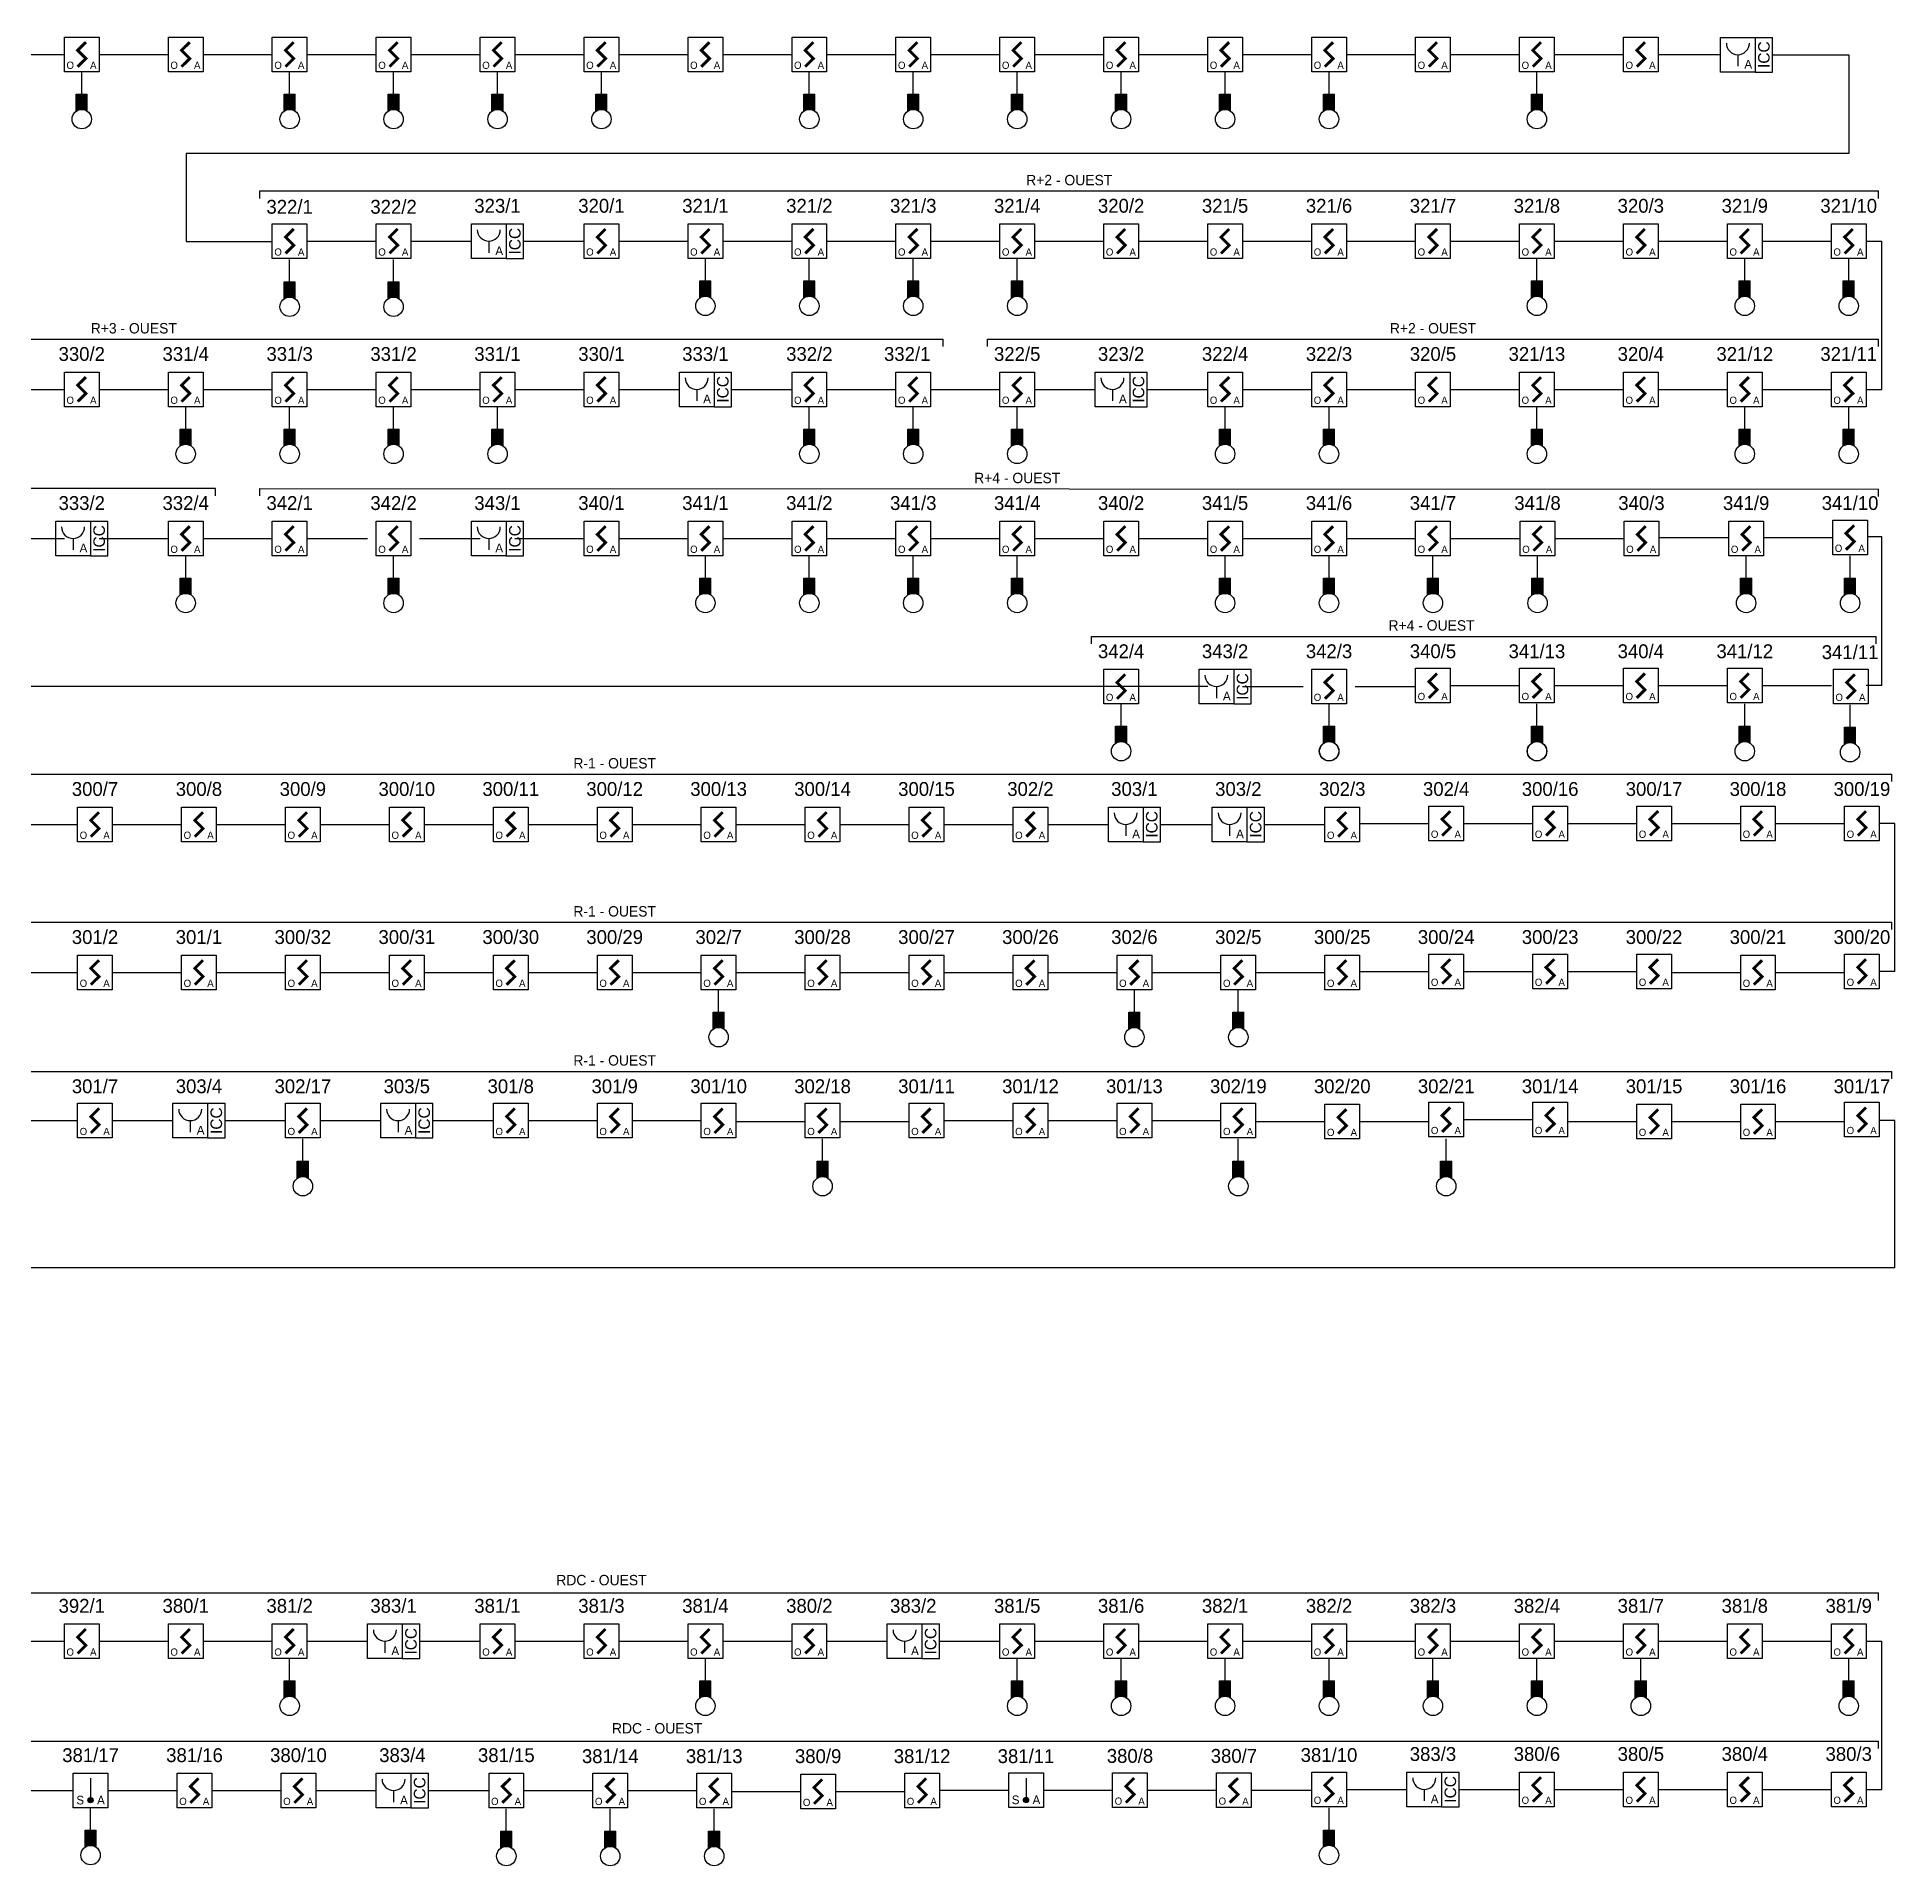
# Model space of a CAD drawing. Header units: millimetres. Extents: x 1942 to 3722, y 1044 to 1602.
# Drawn here: x 2225.6 to 2373.1, y 1359.5 to 1504.6 of the extents above; entities that cross this region are included whole.
import ezdxf
from ezdxf.enums import TextEntityAlignment as Align

# ---------------------------------------------------------------- set-up
doc = ezdxf.new("R2010")
doc.units = ezdxf.units.MM
for name, color, linetype in [('jcc-adressage', 6, 'Continuous'), ('JCC-CABLE1', 3, 'Continuous'), ('JCC-DECLENCHEUR MANUEL', 5, 'Continuous'), ('JCC-DECLENCHEUR MANUEL AVEC ISOLATEUR', 1, 'Continuous'), ('JCC-ELEMENT DEPORTE_4 L DAS', 1, 'Continuous'), ('JCC-INDICATEUR ACTION', 1, 'Continuous'), ('JCC-LOCAUX', 130, 'Continuous'), ('JCC-NIVEAU', 4, 'Continuous'), ('JCC-THERMOSTATIQUE_A', 1, 'Continuous')]:
    doc.layers.add(name, color=color, linetype=linetype)
doc.layers.add('JCC-OPTIQUE', color=1, linetype='Continuous', lineweight=25)
doc.styles.add('LOCAUX', font='romans.shx', dxfattribs={"width": 0.75})
doc.styles.add('TEXTE', font='romans.shx')

# ---------------------------------------------------------------- blocks, each defined once
blk = doc.blocks.new('voa')
blk.add_lwpolyline([(-3, 3), (3, 3), (3, -3), (-3, -3)], close=True)
at = {"const_width": 0.5}
blk.add_lwpolyline([(0.71, 2.12), (-0.71, 0.71), (0.71, -0.71), (-0.71, -2.12)], dxfattribs=at)
at = {"flags": 1}
for tag, p in [('SYMB_GRAPH', (0.67, 7.09)), ('SYMB_VIC', (0, 4.02)), ('SYMB_VISIODEF', (0, 1.25)), ('ADRESSE', (0, -1.5)), ('ZONE', (0, -1.5)), ('IA', (0.12, -0.63)), ('METIER', (0, -3)), ('CENTRALE', (0.44, -8.82)), ('VARIANTE', (0.67, -11.67))]:
    blk.add_attdef(tag, text='', height=2.5, dxfattribs=at).set_placement(p, align=Align.CENTER)
for tag, height, p in [('LIBELLE', 2.5, (0, 4)), ('TYPE', 1.25, (-2, -2.5)), ('TECH', 1.25, (2, -2.5)), ('LIBELLEZONE', 2.5, (0, -6.5))]:
    blk.add_attdef(tag, text='', height=height).set_placement(p, align=Align.CENTER)
blk = doc.blocks.new('indicateur action')
at = {"layer": 'JCC-INDICATEUR ACTION'}
blk.add_hatch(color=0, dxfattribs=at).paths.add_polyline_path([(0.8, -0.05, -0.315344), (-0.8, -0.05), (-0.8, -2.5), (0.8, -2.5)])
at = {"layer": 'JCC-INDICATEUR ACTION', "color": 0}
for p, q in [((-0.8, -0.05), (-0.8, -2.5)), ((0.8, -2.5), (-0.8, -2.5)), ((0.8, -0.05), (0.8, -2.5))]:
    blk.add_line(p, q, dxfattribs=at)
blk.add_circle((0, 1.1), 1.4, dxfattribs=at)
at = {"layer": 'jcc-adressage', "style": 'TEXTE'}
blk.add_attdef('ADRESSE', text='', height=3, dxfattribs=at).set_placement((0, 5), align=Align.MIDDLE)
at = {"layer": 'JCC-LOCAUX', "style": 'LOCAUX', "width": 0.75, "flags": 8}
for p in [(0, 13.75), (0, 11.25), (0, 8.75)]:
    blk.add_attdef('PIECE', text='', height=1.75, dxfattribs=at).set_placement(p, align=Align.MIDDLE)
blk = doc.blocks.new('déclencheur manuel avec isolateur')
at = {"layer": 'JCC-DECLENCHEUR MANUEL AVEC ISOLATEUR', "color": 0}
for p, q in [((2.5, 2.5), (5.02, 2.5)), ((5.02, -2.5), (5.02, 2.5)), ((0, 0), (0, -1.66)), ((2.5, -2.5), (5.02, -2.5))]:
    blk.add_line(p, q, dxfattribs=at)
blk.add_lwpolyline([(-2.5, 2.5), (2.5, 2.5), (2.5, -2.5), (-2.5, -2.5)], close=True, dxfattribs=at)
blk.add_arc((0, 1.66), 1.66, 180, 0, dxfattribs=at)
at = {"layer": 'jcc-adressage', "style": 'TEXTE'}
blk.add_attdef('ADRESSE', text='', height=3, dxfattribs=at).set_placement((0, 5), align=Align.MIDDLE)
at = {"layer": 'JCC-DECLENCHEUR MANUEL AVEC ISOLATEUR', "color": 0}
blk.add_text('ICC', height=1.668, rotation=90, dxfattribs=at).set_placement((3.76, 0), align=Align.MIDDLE_CENTER)
blk.add_text('A', height=1.25, dxfattribs=at).set_placement((1.5, -2), align=Align.CENTER)
at = {"layer": 'JCC-LOCAUX', "style": 'LOCAUX', "width": 0.85, "flags": 8}
for p in [(0, 13.75), (0, 11.25), (0, 8.75)]:
    blk.add_attdef('PIECE', text='', height=1.75, dxfattribs=at).set_placement(p, align=Align.MIDDLE)
blk = doc.blocks.new('thermostatique_a')
at = {"layer": 'JCC-THERMOSTATIQUE_A'}
blk.add_hatch(color=0, dxfattribs=at).paths.add_polyline_path([(0.38, -1.39, 1), (-0.38, -1.39, 1)])
at = {"layer": 'JCC-THERMOSTATIQUE_A', "color": 0}
blk.add_line((0, 1.77), (0, -1.02), dxfattribs=at)
blk.add_lwpolyline([(-2.5, 2.5), (2.5, 2.5), (2.5, -2.5), (-2.5, -2.5)], close=True, dxfattribs=at)
blk.add_circle((0, -1.39), 0.378, dxfattribs=at)
at = {"layer": 'jcc-adressage', "style": 'TEXTE'}
blk.add_attdef('ADRESSE', text='', height=3, dxfattribs=at).set_placement((0, 5), align=Align.MIDDLE)
at = {"layer": 'JCC-LOCAUX', "style": 'LOCAUX', "width": 0.75, "flags": 8}
for p in [(0, 13.75), (0, 11.25), (0, 8.75)]:
    blk.add_attdef('PIECE', text='', height=1.75, dxfattribs=at).set_placement(p, align=Align.MIDDLE)
at = {"layer": 'JCC-THERMOSTATIQUE_A', "color": 0}
for s, p in [('S', (-1.5, -2)), ('A', (1.5, -2))]:
    blk.add_text(s, height=1.25, dxfattribs=at).set_placement(p, align=Align.CENTER)

msp = doc.modelspace()

# ---------------------------------------------------------------- linework, layer by layer
at = {"color": 3}
for p, q in [((2363.35, 1503.21), (2369.4, 1503.21)), ((2369.4, 1503.21), (2369.4, 1495.37)), ((2369.4, 1495.37), (2237.43, 1495.37)), ((2237.43, 1495.37), (2237.43, 1488.38)), ((2237.43, 1488.38), (2244.27, 1488.38))]:
    msp.add_line(p, q, dxfattribs=at)
at = {"layer": 'JCC-CABLE1'}
for p, q in [((2222.27, 1503.23), (2227.77, 1503.23)), ((2230.52, 1503.23), (2236.02, 1503.23)), ((2238.77, 1503.23), (2244.27, 1503.23)), ((2247.02, 1503.23), (2252.52, 1503.23)), ((2255.27, 1503.23), (2260.77, 1503.23)), ((2263.52, 1503.23), (2269.02, 1503.23)), ((2271.77, 1503.23), (2277.27, 1503.23)), ((2280.02, 1503.23), (2285.52, 1503.23)), ((2288.27, 1503.23), (2293.77, 1503.23)), ((2296.52, 1503.23), (2302.02, 1503.23)), ((2304.77, 1503.23), (2310.27, 1503.23)), ((2313.02, 1503.23), (2318.52, 1503.23)), ((2321.27, 1503.23), (2326.77, 1503.23)), ((2329.52, 1503.23), (2335.02, 1503.23)), ((2337.77, 1503.23), (2343.27, 1503.23)), ((2346.02, 1503.23), (2351.52, 1503.23)), ((2354.27, 1503.23), (2359.21, 1503.23)), ((2229.14, 1500.08), (2229.14, 1501.85)), ((2245.64, 1500.08), (2245.64, 1501.85)), ((2253.89, 1500.08), (2253.89, 1501.85)), ((2262.14, 1500.08), (2262.14, 1501.85)), ((2270.39, 1500.08), (2270.39, 1501.85)), ((2286.89, 1500.08), (2286.89, 1501.85)), ((2295.14, 1500.08), (2295.14, 1501.85)), ((2303.39, 1500.08), (2303.39, 1501.85)), ((2311.64, 1500.08), (2311.64, 1501.85)), ((2319.89, 1500.08), (2319.89, 1501.85)), ((2328.14, 1500.08), (2328.14, 1501.85)), ((2344.64, 1500.08), (2344.64, 1501.85)), ((2247.02, 1488.41), (2252.52, 1488.41)), ((2255.27, 1488.41), (2260.08, 1488.41)), ((2264.21, 1488.41), (2269.02, 1488.41)), ((2271.77, 1488.41), (2277.27, 1488.41)), ((2280.02, 1488.41), (2285.52, 1488.41)), ((2288.27, 1488.41), (2293.77, 1488.41)), ((2296.52, 1488.41), (2302.02, 1488.41)), ((2304.77, 1488.41), (2310.27, 1488.41)), ((2313.02, 1488.41), (2318.52, 1488.41)), ((2321.27, 1488.41), (2326.77, 1488.41)), ((2329.52, 1488.41), (2335.02, 1488.41)), ((2337.77, 1488.41), (2343.27, 1488.41)), ((2346.02, 1488.41), (2351.52, 1488.41)), ((2354.27, 1488.41), (2359.77, 1488.41)), ((2362.52, 1488.41), (2368.02, 1488.41)), ((2370.77, 1488.41), (2372.01, 1488.41)), ((2372.01, 1476.65), (2372.01, 1488.41)), ((2245.64, 1485.18), (2245.64, 1486.96)), ((2253.89, 1485.18), (2253.89, 1486.96)), ((2278.64, 1485.26), (2278.64, 1487.03)), ((2286.89, 1485.26), (2286.89, 1487.03)), ((2295.14, 1485.26), (2295.14, 1487.03)), ((2303.39, 1485.26), (2303.39, 1487.03)), ((2344.64, 1485.26), (2344.64, 1487.03)), ((2361.14, 1485.26), (2361.14, 1487.03)), ((2369.39, 1485.26), (2369.39, 1487.03)), ((2222.27, 1476.65), (2227.77, 1476.65)), ((2230.52, 1476.65), (2236.02, 1476.65)), ((2238.77, 1476.65), (2244.27, 1476.65)), ((2247.02, 1476.65), (2252.52, 1476.65)), ((2255.27, 1476.65), (2260.77, 1476.65)), ((2263.52, 1476.65), (2269.02, 1476.65)), ((2271.77, 1476.65), (2276.58, 1476.65)), ((2280.71, 1476.65), (2285.52, 1476.65)), ((2288.27, 1476.65), (2293.77, 1476.65)), ((2296.52, 1476.65), (2302.02, 1476.65)), ((2304.77, 1476.65), (2309.58, 1476.65)), ((2313.71, 1476.65), (2318.52, 1476.65)), ((2321.27, 1476.65), (2326.77, 1476.65)), ((2329.52, 1476.65), (2335.02, 1476.65)), ((2337.77, 1476.65), (2343.27, 1476.65)), ((2346.02, 1476.65), (2351.52, 1476.65)), ((2354.27, 1476.65), (2359.77, 1476.65)), ((2362.52, 1476.65), (2368.02, 1476.65)), ((2370.77, 1476.65), (2372.01, 1476.65)), ((2237.39, 1473.5), (2237.39, 1475.28)), ((2245.64, 1473.5), (2245.64, 1475.28)), ((2253.89, 1473.5), (2253.89, 1475.28)), ((2262.14, 1473.5), (2262.14, 1475.28)), ((2286.89, 1473.5), (2286.89, 1475.28)), ((2295.14, 1473.5), (2295.14, 1475.28)), ((2303.39, 1473.5), (2303.39, 1475.28)), ((2319.89, 1473.5), (2319.89, 1475.28)), ((2328.14, 1473.5), (2328.14, 1475.28)), ((2344.64, 1473.5), (2344.64, 1475.28)), ((2361.14, 1473.5), (2361.14, 1475.28)), ((2369.39, 1473.5), (2369.39, 1475.28)), ((2222.96, 1464.82), (2227.77, 1464.82)), ((2230.52, 1464.82), (2236.02, 1464.82)), ((2238.77, 1464.82), (2244.27, 1464.82)), ((2247.02, 1464.82), (2251.83, 1464.82)), ((2255.96, 1464.82), (2260.77, 1464.82)), ((2263.52, 1464.82), (2269.02, 1464.82)), ((2271.77, 1464.82), (2277.27, 1464.82)), ((2280.02, 1464.82), (2285.52, 1464.82)), ((2288.27, 1464.82), (2293.77, 1464.82)), ((2296.52, 1464.82), (2302.02, 1464.82)), ((2304.77, 1464.82), (2310.27, 1464.82)), ((2313.02, 1464.82), (2318.52, 1464.82)), ((2321.27, 1464.82), (2326.77, 1464.82)), ((2329.52, 1464.82), (2335.02, 1464.82)), ((2337.82, 1464.82), (2343.32, 1464.82)), ((2346.07, 1464.82), (2351.57, 1464.82)), ((2354.37, 1464.9), (2359.87, 1464.9)), ((2362.62, 1464.9), (2368.12, 1464.9)), ((2370.92, 1464.98), (2372.01, 1464.98)), ((2372.01, 1453.14), (2372.01, 1464.98)), ((2237.39, 1461.67), (2237.39, 1463.45)), ((2253.89, 1461.67), (2253.89, 1463.45)), ((2278.64, 1461.67), (2278.64, 1463.45)), ((2286.89, 1461.67), (2286.89, 1463.45)), ((2295.14, 1461.67), (2295.14, 1463.45)), ((2303.39, 1461.67), (2303.39, 1463.45)), ((2319.89, 1461.67), (2319.89, 1463.45)), ((2328.14, 1461.67), (2328.14, 1463.45)), ((2336.39, 1461.67), (2336.39, 1463.45)), ((2344.69, 1461.67), (2344.69, 1463.45)), ((2361.25, 1461.67), (2361.25, 1463.45)), ((2369.5, 1461.67), (2369.5, 1463.45)), ((2321.27, 1453.07), (2326.08, 1453.07)), ((2330.21, 1453.07), (2335.02, 1453.07)), ((2337.77, 1453.14), (2343.27, 1453.14)), ((2346.02, 1453.14), (2351.52, 1453.14)), ((2354.27, 1453.14), (2359.77, 1453.14)), ((2362.52, 1453.14), (2368.02, 1453.14)), ((2372.01, 1453.14), (2370.77, 1453.14)), ((2311.64, 1449.92), (2311.64, 1451.69)), ((2328.14, 1449.92), (2328.14, 1451.69)), ((2344.64, 1449.92), (2344.64, 1451.69)), ((2361.14, 1449.92), (2361.14, 1451.69)), ((2369.5, 1449.84), (2369.5, 1451.61)), ((2223.31, 1442.13), (2228.81, 1442.13)), ((2231.56, 1442.13), (2237.06, 1442.13)), ((2239.81, 1442.13), (2245.31, 1442.13)), ((2248.06, 1442.13), (2253.56, 1442.13)), ((2256.31, 1442.13), (2261.81, 1442.13)), ((2264.56, 1442.13), (2270.06, 1442.13)), ((2272.81, 1442.13), (2278.31, 1442.13)), ((2281.06, 1442.13), (2286.56, 1442.13)), ((2289.31, 1442.13), (2294.81, 1442.13)), ((2297.56, 1442.13), (2303.06, 1442.13)), ((2305.81, 1442.13), (2310.62, 1442.13)), ((2314.76, 1442.13), (2318.87, 1442.13)), ((2323.01, 1442.13), (2327.81, 1442.13)), ((2330.56, 1442.21), (2336.06, 1442.21)), ((2338.81, 1442.21), (2344.31, 1442.21)), ((2347.06, 1442.21), (2352.56, 1442.21)), ((2355.31, 1442.21), (2360.81, 1442.21)), ((2363.56, 1442.21), (2369.06, 1442.21)), ((2373.05, 1442.21), (2371.81, 1442.21)), ((2373.05, 1430.46), (2373.05, 1442.21)), ((2223.31, 1430.38), (2228.81, 1430.38)), ((2231.56, 1430.38), (2237.06, 1430.38)), ((2239.81, 1430.38), (2245.31, 1430.38)), ((2248.06, 1430.38), (2253.56, 1430.38)), ((2256.31, 1430.38), (2261.81, 1430.38)), ((2264.56, 1430.38), (2270.06, 1430.38)), ((2272.81, 1430.38), (2278.31, 1430.38)), ((2281.06, 1430.38), (2286.56, 1430.38)), ((2289.31, 1430.38), (2294.81, 1430.38)), ((2297.56, 1430.38), (2303.06, 1430.38)), ((2305.81, 1430.38), (2311.31, 1430.38)), ((2314.06, 1430.38), (2319.56, 1430.38)), ((2322.31, 1430.38), (2327.81, 1430.38)), ((2330.56, 1430.46), (2336.06, 1430.46)), ((2338.81, 1430.46), (2344.31, 1430.46)), ((2347.06, 1430.46), (2352.56, 1430.46)), ((2355.31, 1430.38), (2360.81, 1430.38)), ((2363.56, 1430.38), (2369.06, 1430.38)), ((2373.05, 1430.46), (2371.81, 1430.46)), ((2279.69, 1427.23), (2279.69, 1429)), ((2312.69, 1427.23), (2312.69, 1429)), ((2320.94, 1427.23), (2320.94, 1429)), ((2223.31, 1418.62), (2228.81, 1418.62)), ((2231.56, 1418.62), (2236.37, 1418.62)), ((2240.51, 1418.62), (2245.31, 1418.62)), ((2248.06, 1418.62), (2252.87, 1418.62)), ((2257.01, 1418.62), (2261.81, 1418.62)), ((2264.56, 1418.62), (2270.06, 1418.62)), ((2272.81, 1418.62), (2278.31, 1418.62)), ((2281.06, 1418.55), (2286.56, 1418.55)), ((2289.31, 1418.55), (2294.81, 1418.55)), ((2297.56, 1418.62), (2303.06, 1418.62)), ((2305.81, 1418.62), (2311.31, 1418.62)), ((2314.06, 1418.62), (2319.56, 1418.62)), ((2322.31, 1418.55), (2327.81, 1418.55)), ((2330.56, 1418.55), (2336.06, 1418.55)), ((2338.81, 1418.7), (2344.31, 1418.7)), ((2347.06, 1418.55), (2352.56, 1418.55)), ((2355.31, 1418.55), (2360.81, 1418.55)), ((2363.56, 1418.55), (2369.06, 1418.55)), ((2246.69, 1415.4), (2246.69, 1417.17)), ((2287.94, 1415.4), (2287.94, 1417.17)), ((2320.94, 1415.4), (2320.94, 1417.17)), ((2337.44, 1415.4), (2337.44, 1417.17)), ((2222.96, 1377.31), (2227.77, 1377.31)), ((2230.52, 1377.31), (2236.02, 1377.31)), ((2238.77, 1377.31), (2244.27, 1377.31)), ((2247.02, 1377.31), (2251.83, 1377.31)), ((2255.96, 1377.31), (2260.77, 1377.31)), ((2263.52, 1377.31), (2269.02, 1377.31)), ((2271.77, 1377.31), (2277.27, 1377.31)), ((2280.02, 1377.31), (2285.52, 1377.31)), ((2288.27, 1377.31), (2293.08, 1377.31)), ((2297.21, 1377.31), (2302.02, 1377.31)), ((2304.77, 1377.31), (2310.27, 1377.31)), ((2313.02, 1377.31), (2318.52, 1377.31)), ((2321.27, 1377.31), (2326.77, 1377.31)), ((2329.52, 1377.31), (2335.02, 1377.31)), ((2337.77, 1377.31), (2343.27, 1377.31)), ((2346.02, 1377.31), (2351.52, 1377.31)), ((2354.27, 1377.31), (2359.77, 1377.31)), ((2362.52, 1377.31), (2368.02, 1377.31)), ((2370.77, 1377.31), (2372.01, 1377.31)), ((2372.01, 1365.55), (2372.01, 1377.31)), ((2245.64, 1374.16), (2245.64, 1375.93)), ((2278.64, 1374.16), (2278.64, 1375.93)), ((2303.39, 1374.16), (2303.39, 1375.93)), ((2311.64, 1374.16), (2311.64, 1375.93)), ((2319.89, 1374.16), (2319.89, 1375.93)), ((2328.14, 1374.16), (2328.14, 1375.93)), ((2336.39, 1374.16), (2336.39, 1375.93)), ((2344.64, 1374.16), (2344.64, 1375.93)), ((2352.89, 1374.16), (2352.89, 1375.93)), ((2369.39, 1374.16), (2369.39, 1375.93)), ((2222.96, 1365.46), (2228.46, 1365.46)), ((2231.21, 1365.46), (2236.71, 1365.46)), ((2239.46, 1365.46), (2244.96, 1365.46)), ((2247.71, 1365.46), (2252.52, 1365.46)), ((2256.65, 1365.46), (2261.46, 1365.46)), ((2264.21, 1365.46), (2269.71, 1365.46)), ((2272.46, 1365.46), (2277.96, 1365.46)), ((2297.21, 1365.48), (2302.71, 1365.48)), ((2305.46, 1365.48), (2310.96, 1365.48)), ((2313.71, 1365.48), (2319.21, 1365.48)), ((2321.96, 1365.48), (2326.77, 1365.48)), ((2329.52, 1365.55), (2334.33, 1365.55)), ((2338.46, 1365.55), (2343.27, 1365.55)), ((2346.02, 1365.55), (2351.52, 1365.55)), ((2354.27, 1365.55), (2359.77, 1365.55)), ((2362.52, 1365.55), (2368.02, 1365.55)), ((2370.77, 1365.55), (2372.01, 1365.55)), ((2229.84, 1362.31), (2229.84, 1364.09)), ((2262.84, 1362.24), (2262.84, 1364.01)), ((2271.09, 1362.24), (2271.09, 1364.01)), ((2279.34, 1362.24), (2279.34, 1364.01)), ((2280.71, 1365.38), (2286.21, 1365.38)), ((2288.96, 1365.38), (2294.46, 1365.38)), ((2328.14, 1362.33), (2328.14, 1364.1))]:
    msp.add_line(p, q, dxfattribs=at)
at = {"layer": 'JCC-CABLE1', "color": 1, "ltscale": 0.6}
for p, q in [((2318.52, 1453.07), (2157.94, 1453.07)), ((2373.05, 1418.62), (2371.81, 1418.62)), ((2373.05, 1406.95), (2373.05, 1418.62)), ((2373.05, 1406.95), (2161.35, 1406.95))]:
    msp.add_line(p, q, dxfattribs=at)
at = {"layer": 'JCC-NIVEAU'}
for p, q in [((2243.28, 1491.81), (2243.28, 1492.4)), ((2243.28, 1492.4), (2371.75, 1492.4)), ((2371.75, 1491.81), (2371.75, 1492.4)), ((2169.03, 1480.64), (2297.5, 1480.64)), ((2297.5, 1480.05), (2297.5, 1480.64)), ((2301.03, 1480.05), (2301.03, 1480.64)), ((2301.03, 1480.64), (2371.75, 1480.64)), ((2371.75, 1480.05), (2371.75, 1480.64)), ((2169.03, 1468.81), (2239.75, 1468.81)), ((2239.75, 1468.2), (2239.75, 1468.79)), ((2243.28, 1468.2), (2243.28, 1468.79)), ((2243.28, 1468.79), (2371.75, 1468.73)), ((2371.75, 1468.14), (2371.75, 1468.73)), ((2309.28, 1457.05), (2371.56, 1457.05)), ((2309.28, 1456.46), (2309.28, 1457.05)), ((2371.56, 1456.46), (2371.56, 1457.05)), ((2170.08, 1446.12), (2372.8, 1446.12)), ((2372.8, 1445.53), (2372.8, 1446.12)), ((2170.08, 1434.37), (2372.8, 1434.37)), ((2372.8, 1433.78), (2372.8, 1434.37)), ((2170.08, 1422.53), (2372.8, 1422.53)), ((2372.8, 1421.94), (2372.8, 1422.53)), ((2169.03, 1381.14), (2371.75, 1381.14)), ((2371.75, 1380.55), (2371.75, 1381.14)), ((2169.72, 1369.37), (2371.75, 1369.39)), ((2371.75, 1368.8), (2371.75, 1369.39))]:
    msp.add_line(p, q, dxfattribs=at)

# ---------------------------------------------------------------- block references
at = {"layer": 'JCC-DECLENCHEUR MANUEL', "xscale": 0.55, "yscale": 0.55, "zscale": 0.55}
for p in [(2360.59, 1503.21), (2261.45, 1488.41), (2277.95, 1476.65), (2310.95, 1476.65), (2228.45, 1464.82), (2261.45, 1464.82), (2319.2, 1453.07), (2312, 1442.13), (2320.25, 1442.13), (2237.75, 1418.62), (2254.25, 1418.62), (2253.2, 1377.31), (2294.45, 1377.31), (2335.7, 1365.55), (2253.89, 1365.46)]:
    msp.add_blockref('déclencheur manuel avec isolateur', p, dxfattribs=at)
at = {"layer": 'JCC-ELEMENT DEPORTE_4 L DAS', "color": 1, "xscale": 0.55, "yscale": 0.55, "zscale": 0.55}
for p in [(2229.84, 1365.46), (2304.09, 1365.48)]:
    msp.add_blockref('thermostatique_a', p, dxfattribs=at)
at = {"layer": 'JCC-INDICATEUR ACTION', "xscale": 0.55, "yscale": 0.55, "zscale": 0.55, "rotation": 180}
for p in [(2229.14, 1498.7), (2245.64, 1498.7), (2253.89, 1498.7), (2262.14, 1498.7), (2270.39, 1498.7), (2286.89, 1498.7), (2295.14, 1498.7), (2303.39, 1498.7), (2311.64, 1498.7), (2319.89, 1498.7), (2328.14, 1498.7), (2344.64, 1498.7), (2245.64, 1483.81), (2253.89, 1483.81), (2278.64, 1483.88), (2286.89, 1483.88), (2295.14, 1483.88), (2303.39, 1483.88), (2344.64, 1483.88), (2361.14, 1483.88), (2369.39, 1483.88), (2237.39, 1472.13), (2245.64, 1472.13), (2253.89, 1472.13), (2262.14, 1472.13), (2286.89, 1472.13), (2295.14, 1472.13), (2303.39, 1472.13), (2319.89, 1472.13), (2328.14, 1472.13), (2344.64, 1472.13), (2361.14, 1472.13), (2369.39, 1472.13), (2237.39, 1460.3), (2253.89, 1460.3), (2278.64, 1460.3), (2286.89, 1460.3), (2295.14, 1460.3), (2303.39, 1460.3), (2319.89, 1460.3), (2328.14, 1460.3), (2336.39, 1460.3), (2344.69, 1460.3), (2361.25, 1460.3), (2369.5, 1460.3), (2311.64, 1448.54), (2328.14, 1448.54), (2328.16, 1448.54), (2344.64, 1448.54), (2344.66, 1448.54), (2361.14, 1448.54), (2369.5, 1448.46), (2279.69, 1425.85), (2312.69, 1425.85), (2320.94, 1425.85), (2246.69, 1414.02), (2287.94, 1414.02), (2320.94, 1414.02), (2337.44, 1414.02), (2245.64, 1372.78), (2278.64, 1372.78), (2303.39, 1372.78), (2311.64, 1372.78), (2319.89, 1372.78), (2328.14, 1372.78), (2336.39, 1372.78), (2344.64, 1372.78), (2352.89, 1372.78), (2369.39, 1372.78), (2229.84, 1360.94), (2262.84, 1360.86), (2271.09, 1360.86), (2279.34, 1360.86), (2328.14, 1360.95)]:
    msp.add_blockref('indicateur action', p, dxfattribs=at)
at = {"layer": 'JCC-OPTIQUE'}
for p, xscale, yscale, zscale in [((2229.14, 1503.23), 0.4583333333333542, 0.4583333333333542, 0.4583333333333542), ((2237.39, 1503.23), 0.4583333333333542, 0.4583333333333542, 0.4583333333333542), ((2245.64, 1503.23), 0.4583333333333542, 0.4583333333333542, 0.4583333333333542), ((2253.89, 1503.23), 0.4583333333333542, 0.4583333333333542, 0.4583333333333542), ((2262.14, 1503.23), 0.4583333333333542, 0.4583333333333542, 0.4583333333333542), ((2270.39, 1503.23), 0.4583333333333542, 0.4583333333333542, 0.4583333333333542), ((2278.64, 1503.23), 0.4583333333333542, 0.4583333333333542, 0.4583333333333542), ((2286.89, 1503.23), 0.4583333333333542, 0.4583333333333542, 0.4583333333333542), ((2295.14, 1503.23), 0.4583333333333542, 0.4583333333333542, 0.4583333333333542), ((2303.39, 1503.23), 0.4583333333333542, 0.4583333333333542, 0.4583333333333542), ((2311.64, 1503.23), 0.4583333333333542, 0.4583333333333542, 0.4583333333333542), ((2319.89, 1503.23), 0.4583333333333542, 0.4583333333333542, 0.4583333333333542), ((2328.14, 1503.23), 0.4583333333333542, 0.4583333333333542, 0.4583333333333542), ((2336.39, 1503.23), 0.4583333333333542, 0.4583333333333542, 0.4583333333333542), ((2344.64, 1503.23), 0.4583333333333542, 0.4583333333333542, 0.4583333333333542), ((2352.89, 1503.23), 0.4583333333333542, 0.4583333333333542, 0.4583333333333542), ((2245.64, 1488.41), 0.4583333333333542, 0.4583333333333542, 0.4583333333333542), ((2253.89, 1488.41), 0.4583333333333542, 0.4583333333333542, 0.4583333333333542), ((2270.39, 1488.41), 0.4583333333332917, 0.4583333333332917, 0.4583333333332917), ((2278.64, 1488.41), 0.4583333333333542, 0.4583333333333542, 0.4583333333333542), ((2286.89, 1488.41), 0.4583333333333542, 0.4583333333333542, 0.4583333333333542), ((2295.14, 1488.41), 0.4583333333333542, 0.4583333333333542, 0.4583333333333542), ((2303.39, 1488.41), 0.4583333333333542, 0.4583333333333542, 0.4583333333333542), ((2311.64, 1488.41), 0.4583333333333542, 0.4583333333333542, 0.4583333333333542), ((2319.89, 1488.41), 0.4583333333333542, 0.4583333333333542, 0.4583333333333542), ((2328.14, 1488.41), 0.4583333333333542, 0.4583333333333542, 0.4583333333333542), ((2336.39, 1488.41), 0.4583333333333542, 0.4583333333333542, 0.4583333333333542), ((2344.64, 1488.41), 0.4583333333333542, 0.4583333333333542, 0.4583333333333542), ((2352.89, 1488.41), 0.4583333333333542, 0.4583333333333542, 0.4583333333333542), ((2361.14, 1488.41), 0.4583333333333542, 0.4583333333333542, 0.4583333333333542), ((2369.39, 1488.41), 0.4583333333333542, 0.4583333333333542, 0.4583333333333542), ((2229.14, 1476.65), 0.4583333333333542, 0.4583333333333542, 0.4583333333333542), ((2237.39, 1476.65), 0.4583333333333542, 0.4583333333333542, 0.4583333333333542), ((2245.64, 1476.65), 0.4583333333333542, 0.4583333333333542, 0.4583333333333542), ((2253.89, 1476.65), 0.4583333333333542, 0.4583333333333542, 0.4583333333333542), ((2262.14, 1476.65), 0.4583333333333542, 0.4583333333333542, 0.4583333333333542), ((2270.39, 1476.65), 0.4583333333333542, 0.4583333333333542, 0.4583333333333542), ((2286.89, 1476.65), 0.4583333333333542, 0.4583333333333542, 0.4583333333333542), ((2295.14, 1476.65), 0.4583333333333542, 0.4583333333333542, 0.4583333333333542), ((2303.39, 1476.65), 0.4583333333333542, 0.4583333333333542, 0.4583333333333542), ((2319.89, 1476.65), 0.4583333333333542, 0.4583333333333542, 0.4583333333333542), ((2328.14, 1476.65), 0.4583333333333542, 0.4583333333333542, 0.4583333333333542), ((2336.39, 1476.65), 0.4583333333333542, 0.4583333333333542, 0.4583333333333542), ((2344.64, 1476.65), 0.4583333333333542, 0.4583333333333542, 0.4583333333333542), ((2352.89, 1476.65), 0.4583333333333542, 0.4583333333333542, 0.4583333333333542), ((2361.14, 1476.65), 0.4583333333333542, 0.4583333333333542, 0.4583333333333542), ((2369.39, 1476.65), 0.4583333333333542, 0.4583333333333542, 0.4583333333333542), ((2237.39, 1464.82), 0.4583333333333542, 0.4583333333333542, 0.4583333333333542), ((2245.64, 1464.82), 0.4583333333333542, 0.4583333333333542, 0.4583333333333542), ((2253.89, 1464.82), 0.4583333333333542, 0.4583333333333542, 0.4583333333333542), ((2270.39, 1464.82), 0.4583333333333542, 0.4583333333333542, 0.4583333333333542), ((2278.64, 1464.82), 0.4583333333333542, 0.4583333333333542, 0.4583333333333542), ((2286.89, 1464.82), 0.4583333333333542, 0.4583333333333542, 0.4583333333333542), ((2295.14, 1464.82), 0.4583333333333542, 0.4583333333333542, 0.4583333333333542), ((2303.39, 1464.82), 0.4583333333333542, 0.4583333333333542, 0.4583333333333542), ((2311.64, 1464.82), 0.4583333333333542, 0.4583333333333542, 0.4583333333333542), ((2319.89, 1464.82), 0.4583333333333542, 0.4583333333333542, 0.4583333333333542), ((2328.14, 1464.82), 0.4583333333333542, 0.4583333333333542, 0.4583333333333542), ((2336.39, 1464.82), 0.4583333333333542, 0.4583333333333542, 0.4583333333333542), ((2344.69, 1464.82), 0.4583333333333542, 0.4583333333333542, 0.4583333333333542), ((2352.94, 1464.82), 0.4583333333333542, 0.4583333333333542, 0.4583333333333542), ((2361.25, 1464.82), 0.4583333333333542, 0.4583333333333542, 0.4583333333333542), ((2369.5, 1464.9), 0.4583333333332917, 0.4583333333332917, 0.4583333333332917), ((2311.64, 1453.07), 0.4583333333333542, 0.4583333333333542, 0.4583333333333542), ((2328.14, 1453.07), 0.4583333333332917, 0.4583333333332917, 0.4583333333332917), ((2336.39, 1453.14), 0.4583333333333542, 0.4583333333333542, 0.4583333333333542), ((2344.64, 1453.14), 0.4583333333333542, 0.4583333333333542, 0.4583333333333542), ((2352.89, 1453.14), 0.4583333333333542, 0.4583333333333542, 0.4583333333333542), ((2361.14, 1453.14), 0.4583333333332917, 0.4583333333332917, 0.4583333333332917), ((2369.55, 1453.07), 0.4583333333333542, 0.4583333333333542, 0.4583333333333542), ((2337.44, 1442.21), 0.4583333333333542, 0.4583333333333542, 0.4583333333333542), ((2345.69, 1442.21), 0.4583333333333542, 0.4583333333333542, 0.4583333333333542), ((2353.94, 1442.21), 0.4583333333332917, 0.4583333333332917, 0.4583333333332917), ((2362.19, 1442.21), 0.4583333333333542, 0.4583333333333542, 0.4583333333333542), ((2370.44, 1442.21), 0.4583333333332917, 0.4583333333332917, 0.4583333333332917), ((2230.19, 1442.13), 0.4583333333333542, 0.4583333333333542, 0.4583333333333542), ((2238.44, 1442.13), 0.4583333333333542, 0.4583333333333542, 0.4583333333333542), ((2246.69, 1442.13), 0.4583333333332917, 0.4583333333332917, 0.4583333333332917), ((2254.94, 1442.13), 0.4583333333333542, 0.4583333333333542, 0.4583333333333542), ((2263.19, 1442.13), 0.4583333333333542, 0.4583333333333542, 0.4583333333333542), ((2271.44, 1442.13), 0.4583333333333542, 0.4583333333333542, 0.4583333333333542), ((2279.69, 1442.13), 0.4583333333333542, 0.4583333333333542, 0.4583333333333542), ((2287.94, 1442.13), 0.4583333333333542, 0.4583333333333542, 0.4583333333333542), ((2296.19, 1442.13), 0.4583333333333542, 0.4583333333333542, 0.4583333333333542), ((2304.44, 1442.13), 0.4583333333333542, 0.4583333333333542, 0.4583333333333542), ((2329.19, 1442.13), 0.4583333333333542, 0.4583333333333542, 0.4583333333333542), ((2337.44, 1430.46), 0.4583333333333542, 0.4583333333333542, 0.4583333333333542), ((2345.69, 1430.46), 0.4583333333333542, 0.4583333333333542, 0.4583333333333542), ((2353.94, 1430.46), 0.4583333333332917, 0.4583333333332917, 0.4583333333332917), ((2370.44, 1430.46), 0.4583333333332917, 0.4583333333332917, 0.4583333333332917), ((2230.19, 1430.38), 0.4583333333333542, 0.4583333333333542, 0.4583333333333542), ((2238.44, 1430.38), 0.4583333333333542, 0.4583333333333542, 0.4583333333333542), ((2246.69, 1430.38), 0.4583333333333542, 0.4583333333333542, 0.4583333333333542), ((2254.94, 1430.38), 0.4583333333333542, 0.4583333333333542, 0.4583333333333542), ((2263.19, 1430.38), 0.4583333333333542, 0.4583333333333542, 0.4583333333333542), ((2271.44, 1430.38), 0.4583333333333542, 0.4583333333333542, 0.4583333333333542), ((2279.69, 1430.38), 0.4583333333333542, 0.4583333333333542, 0.4583333333333542), ((2287.94, 1430.38), 0.4583333333333542, 0.4583333333333542, 0.4583333333333542), ((2296.19, 1430.38), 0.4583333333333542, 0.4583333333333542, 0.4583333333333542), ((2304.44, 1430.38), 0.4583333333333542, 0.4583333333333542, 0.4583333333333542), ((2312.69, 1430.38), 0.4583333333333542, 0.4583333333333542, 0.4583333333333542), ((2320.94, 1430.38), 0.4583333333332917, 0.4583333333332917, 0.4583333333332917), ((2329.19, 1430.38), 0.4583333333333542, 0.4583333333333542, 0.4583333333333542), ((2362.19, 1430.38), 0.4583333333332917, 0.4583333333332917, 0.4583333333332917), ((2230.19, 1418.62), 0.4583333333333542, 0.4583333333333542, 0.4583333333333542), ((2246.69, 1418.62), 0.4583333333333542, 0.4583333333333542, 0.4583333333333542), ((2263.19, 1418.62), 0.4583333333333542, 0.4583333333333542, 0.4583333333333542), ((2271.44, 1418.62), 0.4583333333333542, 0.4583333333333542, 0.4583333333333542), ((2279.69, 1418.62), 0.4583333333333542, 0.4583333333333542, 0.4583333333333542), ((2287.94, 1418.62), 0.4583333333333542, 0.4583333333333542, 0.4583333333333542), ((2296.19, 1418.62), 0.4583333333333542, 0.4583333333333542, 0.4583333333333542), ((2304.44, 1418.62), 0.4583333333333542, 0.4583333333333542, 0.4583333333333542), ((2312.69, 1418.62), 0.4583333333333542, 0.4583333333333542, 0.4583333333333542), ((2320.94, 1418.62), 0.4583333333333542, 0.4583333333333542, 0.4583333333333542), ((2337.44, 1418.7), 0.4583333333333542, 0.4583333333333542, 0.4583333333333542), ((2345.69, 1418.7), 0.4583333333333542, 0.4583333333333542, 0.4583333333333542), ((2370.44, 1418.7), 0.4583333333332917, 0.4583333333332917, 0.4583333333332917), ((2329.19, 1418.55), 0.4583333333332917, 0.4583333333332917, 0.4583333333332917), ((2353.94, 1418.55), 0.4583333333332917, 0.4583333333332917, 0.4583333333332917), ((2362.19, 1418.55), 0.4583333333332917, 0.4583333333332917, 0.4583333333332917), ((2229.14, 1377.31), 0.4583333333333542, 0.4583333333333542, 0.4583333333333542), ((2237.39, 1377.31), 0.4583333333332917, 0.4583333333332917, 0.4583333333332917), ((2245.64, 1377.31), 0.4583333333333542, 0.4583333333333542, 0.4583333333333542), ((2262.14, 1377.31), 0.4583333333333542, 0.4583333333333542, 0.4583333333333542), ((2270.39, 1377.31), 0.4583333333333542, 0.4583333333333542, 0.4583333333333542), ((2278.64, 1377.31), 0.4583333333333542, 0.4583333333333542, 0.4583333333333542), ((2286.89, 1377.31), 0.4583333333333542, 0.4583333333333542, 0.4583333333333542), ((2303.39, 1377.31), 0.4583333333333542, 0.4583333333333542, 0.4583333333333542), ((2311.64, 1377.31), 0.4583333333333542, 0.4583333333333542, 0.4583333333333542), ((2319.89, 1377.31), 0.4583333333332917, 0.4583333333332917, 0.4583333333332917), ((2328.14, 1377.31), 0.4583333333333542, 0.4583333333333542, 0.4583333333333542), ((2336.39, 1377.31), 0.4583333333333542, 0.4583333333333542, 0.4583333333333542), ((2344.64, 1377.31), 0.4583333333333542, 0.4583333333333542, 0.4583333333333542), ((2352.89, 1377.31), 0.4583333333333542, 0.4583333333333542, 0.4583333333333542), ((2361.14, 1377.31), 0.4583333333333542, 0.4583333333333542, 0.4583333333333542), ((2369.39, 1377.31), 0.4583333333333542, 0.4583333333333542, 0.4583333333333542), ((2328.14, 1365.55), 0.4583333333332917, 0.4583333333332917, 0.4583333333332917), ((2344.64, 1365.55), 0.4583333333333542, 0.4583333333333542, 0.4583333333333542), ((2352.89, 1365.55), 0.4583333333333542, 0.4583333333333542, 0.4583333333333542), ((2361.14, 1365.55), 0.4583333333333542, 0.4583333333333542, 0.4583333333333542), ((2369.39, 1365.55), 0.4583333333333542, 0.4583333333333542, 0.4583333333333542), ((2238.09, 1365.46), 0.4583333333332917, 0.4583333333332917, 0.4583333333332917), ((2246.34, 1365.46), 0.4583333333332917, 0.4583333333332917, 0.4583333333332917), ((2262.84, 1365.46), 0.4583333333333542, 0.4583333333333542, 0.4583333333333542), ((2271.09, 1365.46), 0.4583333333333542, 0.4583333333333542, 0.4583333333333542), ((2279.34, 1365.46), 0.4583333333332917, 0.4583333333332917, 0.4583333333332917), ((2287.59, 1365.38), 0.4583333333332917, 0.4583333333332917, 0.4583333333332917), ((2295.84, 1365.46), 0.4583333333332917, 0.4583333333332917, 0.4583333333332917), ((2312.34, 1365.48), 0.4583333333332917, 0.4583333333332917, 0.4583333333332917), ((2320.59, 1365.48), 0.4583333333332917, 0.4583333333332917, 0.4583333333332917)]:
    msp.add_blockref('voa', p, dxfattribs=dict(at, xscale=xscale, yscale=yscale, zscale=zscale)).add_auto_attribs({'TECH': 'A', 'TYPE': 'O'})

# ---------------------------------------------------------------- texts
at = {"layer": 'jcc-adressage'}
for s, p in [('322/1', (2245.64, 1491.16)), ('322/2', (2253.89, 1491.16)), ('323/1', (2262.14, 1491.24)), ('320/1', (2270.39, 1491.24)), ('321/1', (2278.64, 1491.24)), ('321/2', (2286.89, 1491.24)), ('321/3', (2295.14, 1491.24)), ('321/4', (2303.39, 1491.24)), ('320/2', (2311.64, 1491.24)), ('321/5', (2319.89, 1491.24)), ('321/6', (2328.14, 1491.24)), ('321/7', (2336.39, 1491.24)), ('321/8', (2344.64, 1491.24)), ('320/3', (2352.89, 1491.24)), ('321/9', (2361.14, 1491.24)), ('321/10', (2369.39, 1491.24)), ('330/2', (2229.14, 1479.48)), ('331/4', (2237.39, 1479.48)), ('331/3', (2245.64, 1479.48)), ('331/2', (2253.89, 1479.48)), ('331/1', (2262.14, 1479.48)), ('330/1', (2270.39, 1479.48)), ('333/1', (2278.64, 1479.48)), ('332/2', (2286.89, 1479.48)), ('332/1', (2294.66, 1479.48)), ('322/5', (2303.39, 1479.48)), ('323/2', (2311.64, 1479.48)), ('322/4', (2319.89, 1479.48)), ('322/3', (2328.14, 1479.48)), ('320/5', (2336.39, 1479.48)), ('321/13', (2344.64, 1479.48)), ('320/4', (2352.89, 1479.48)), ('321/12', (2361.14, 1479.48)), ('321/11', (2369.39, 1479.48)), ('333/2', (2229.14, 1467.65)), ('332/4', (2237.39, 1467.65)), ('342/1', (2245.64, 1467.65)), ('342/2', (2253.89, 1467.65)), ('343/1', (2262.14, 1467.65)), ('340/1', (2270.39, 1467.65)), ('341/1', (2278.64, 1467.65)), ('341/2', (2286.89, 1467.65)), ('341/3', (2295.14, 1467.65)), ('341/4', (2303.39, 1467.65)), ('340/2', (2311.64, 1467.65)), ('341/5', (2319.89, 1467.65)), ('341/6', (2328.14, 1467.65)), ('341/7', (2336.39, 1467.65)), ('341/8', (2344.69, 1467.65)), ('340/3', (2352.94, 1467.65)), ('341/9', (2361.25, 1467.65)), ('341/10', (2369.5, 1467.65)), ('342/4', (2311.64, 1455.89)), ('343/2', (2319.89, 1455.89)), ('342/3', (2328.14, 1455.89)), ('340/5', (2336.39, 1455.89)), ('341/13', (2344.64, 1455.89)), ('340/4', (2352.89, 1455.89)), ('341/12', (2361.14, 1455.89)), ('341/11', (2369.5, 1455.82)), ('300/7', (2230.19, 1444.96)), ('300/8', (2238.44, 1444.96)), ('300/9', (2246.69, 1444.96)), ('300/10', (2254.94, 1444.96)), ('300/11', (2263.19, 1444.96)), ('300/12', (2271.44, 1444.96)), ('300/13', (2279.69, 1444.96)), ('300/14', (2287.94, 1444.96)), ('300/15', (2296.19, 1444.96)), ('302/2', (2304.44, 1444.96)), ('303/1', (2312.69, 1444.96)), ('303/2', (2320.94, 1444.96)), ('302/3', (2329.19, 1444.96)), ('302/4', (2337.44, 1444.96)), ('300/16', (2345.69, 1444.96)), ('300/17', (2353.94, 1444.96)), ('300/18', (2362.19, 1444.96)), ('300/19', (2370.44, 1444.96)), ('301/2', (2230.19, 1433.21)), ('301/1', (2238.44, 1433.21)), ('300/32', (2246.69, 1433.21)), ('300/31', (2254.94, 1433.21)), ('300/30', (2263.19, 1433.21)), ('300/29', (2271.44, 1433.21)), ('302/7', (2279.69, 1433.21)), ('300/28', (2287.94, 1433.21)), ('300/27', (2296.19, 1433.21)), ('300/26', (2304.44, 1433.21)), ('302/6', (2312.69, 1433.21)), ('302/5', (2320.94, 1433.21)), ('300/25', (2329.19, 1433.21)), ('300/24', (2337.44, 1433.21)), ('300/23', (2345.69, 1433.21)), ('300/22', (2353.94, 1433.21)), ('300/21', (2362.19, 1433.21)), ('300/20', (2370.44, 1433.21)), ('301/7', (2230.19, 1421.37)), ('303/4', (2238.44, 1421.37)), ('302/17', (2246.69, 1421.37)), ('303/5', (2254.94, 1421.37)), ('301/8', (2263.19, 1421.37)), ('301/9', (2271.44, 1421.37)), ('301/10', (2279.69, 1421.37)), ('302/18', (2287.94, 1421.37)), ('301/11', (2296.19, 1421.37)), ('301/12', (2304.44, 1421.37)), ('301/13', (2312.69, 1421.37)), ('302/19', (2320.94, 1421.37)), ('302/20', (2329.19, 1421.37)), ('302/21', (2337.44, 1421.37)), ('301/14', (2345.69, 1421.37)), ('301/15', (2353.94, 1421.37)), ('301/16', (2362.19, 1421.37)), ('301/17', (2370.44, 1421.37)), ('392/1', (2229.14, 1380.14)), ('380/1', (2237.39, 1380.14)), ('381/2', (2245.64, 1380.14)), ('383/1', (2253.89, 1380.14)), ('381/1', (2262.14, 1380.14)), ('381/3', (2270.39, 1380.14)), ('381/4', (2278.64, 1380.14)), ('380/2', (2286.89, 1380.14)), ('383/2', (2295.14, 1380.14)), ('381/5', (2303.39, 1380.14)), ('381/6', (2311.64, 1380.14)), ('382/1', (2319.89, 1380.14)), ('382/2', (2328.14, 1380.14)), ('382/3', (2336.39, 1380.14)), ('382/4', (2344.64, 1380.14)), ('381/7', (2352.89, 1380.14)), ('381/8', (2361.14, 1380.14)), ('381/9', (2369.39, 1380.14)), ('381/17', (2229.84, 1368.29)), ('381/16', (2238.09, 1368.29)), ('380/10', (2246.34, 1368.29)), ('383/4', (2254.59, 1368.29)), ('381/15', (2262.84, 1368.29)), ('381/14', (2271.09, 1368.21)), ('381/13', (2279.34, 1368.21)), ('380/9', (2287.59, 1368.21)), ('381/12', (2295.84, 1368.21)), ('381/11', (2304.09, 1368.21)), ('380/8', (2312.34, 1368.23)), ('380/7', (2320.59, 1368.23)), ('381/10', (2328.14, 1368.3)), ('383/3', (2336.39, 1368.38)), ('380/6', (2344.64, 1368.38)), ('380/5', (2352.89, 1368.38)), ('380/4', (2361.14, 1368.38)), ('380/3', (2369.39, 1368.38))]:
    msp.add_text(s, height=1.1, dxfattribs=at).set_placement(p, align=Align.MIDDLE)
at = {"layer": 'JCC-NIVEAU'}
for s, p in [('R+2 - OUEST', (2307.52, 1493.26)), ('R+3 - OUEST', (2233.27, 1481.5)), ('R+2 - OUEST', (2336.39, 1481.5)), ('R+4 - OUEST', (2303.39, 1469.62)), ('R+4 - OUEST', (2336.28, 1457.92)), ('R-1 - OUEST', (2271.44, 1446.98)), ('R-1 - OUEST', (2271.44, 1435.23)), ('R-1 - OUEST', (2271.44, 1423.4)), ('RDC - OUEST', (2270.39, 1382.16)), ('RDC - OUEST', (2274.81, 1370.4))]:
    msp.add_text(s, height=0.825, dxfattribs=at).set_placement(p, align=Align.MIDDLE)

doc.saveas('drawing.dxf')
